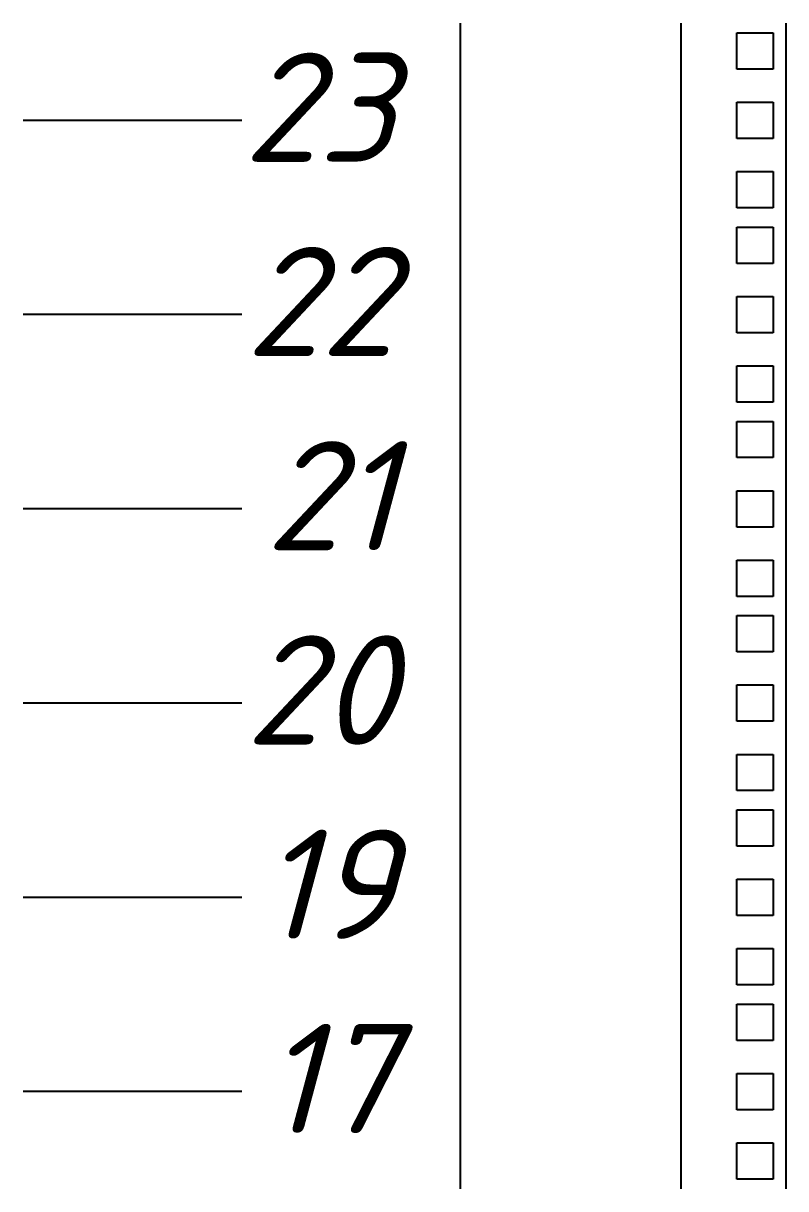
# Model space of a CAD drawing. Header units: millimetres. Extents: x -25459 to 1045457, y -66278 to 462905.
# Drawn here: x 649181 to 650926, y 36394 to 39061 of the extents above; entities that cross this region are included whole.
import ezdxf
from ezdxf.enums import TextEntityAlignment as Align

# ---------------------------------------------------------------- set-up
doc = ezdxf.new("R2010")
doc.units = ezdxf.units.MM
doc.styles.add('ISOCPEUR', font='isocpeui.ttf', dxfattribs={"height": 250})
doc.styles.add('ISOCUPER', font='isocpeur.ttf', dxfattribs={"width": 0.85, "oblique": 7})

# ---------------------------------------------------------------- blocks, each defined once
blk = doc.blocks.new('*U77')
at = {"color": 0, "linetype": 'ByBlock', "lineweight": -2}
for p, q in [((0, 1055.65), (0, 1011.2)), ((50.5, 1055.65), (50.5, 1011.2)), ((74.5, 1055.65), (74.5, 1011.2)), ((63.35, 1045.15), (63.35, 1053.45)), ((63.35, 1053.45), (71.65, 1053.45)), ((71.65, 1053.45), (71.65, 1045.15)), ((71.65, 1045.15), (63.35, 1045.15)), ((63.35, 1029.275), (63.35, 1037.575)), ((63.35, 1037.575), (71.65, 1037.575)), ((71.65, 1037.575), (71.65, 1029.275)), ((-50, 1033.425), (-100, 1033.425)), ((71.65, 1029.275), (63.35, 1029.275)), ((63.35, 1013.4), (63.35, 1021.7)), ((63.35, 1021.7), (71.65, 1021.7)), ((71.65, 1021.7), (71.65, 1013.4)), ((0, 1011.2), (0, 966.75)), ((50.5, 1011.2), (50.5, 966.75)), ((71.65, 1013.4), (63.35, 1013.4)), ((74.5, 1011.2), (74.5, 966.75)), ((63.35, 1000.7), (63.35, 1009)), ((63.35, 1009), (71.65, 1009)), ((71.65, 1009), (71.65, 1000.7)), ((71.65, 1000.7), (63.35, 1000.7)), ((63.35, 984.825), (63.35, 993.125)), ((63.35, 993.125), (71.65, 993.125)), ((71.65, 993.125), (71.65, 984.825)), ((-50, 988.975), (-100, 988.975)), ((71.65, 984.825), (63.35, 984.825)), ((63.35, 968.95), (63.35, 977.25)), ((63.35, 977.25), (71.65, 977.25)), ((71.65, 977.25), (71.65, 968.95)), ((71.65, 968.95), (63.35, 968.95)), ((0, 966.75), (0, 922.3)), ((50.5, 966.75), (50.5, 922.3)), ((74.5, 966.75), (74.5, 922.3)), ((63.35, 956.25), (63.35, 964.55)), ((63.35, 964.55), (71.65, 964.55)), ((71.65, 964.55), (71.65, 956.25)), ((71.65, 956.25), (63.35, 956.25)), ((63.35, 940.375), (63.35, 948.675)), ((63.35, 948.675), (71.65, 948.675)), ((71.65, 948.675), (71.65, 940.375)), ((-50, 944.525), (-100, 944.525)), ((71.65, 940.375), (63.35, 940.375)), ((63.35, 924.5), (63.35, 932.8)), ((63.35, 932.8), (71.65, 932.8)), ((71.65, 932.8), (71.65, 924.5)), ((71.65, 924.5), (63.35, 924.5)), ((0, 922.3), (0, 877.85)), ((50.5, 922.3), (50.5, 877.85)), ((74.5, 922.3), (74.5, 877.85)), ((63.35, 911.8), (63.35, 920.1)), ((63.35, 920.1), (71.65, 920.1)), ((71.65, 920.1), (71.65, 911.8)), ((71.65, 911.8), (63.35, 911.8)), ((63.35, 895.925), (63.35, 904.225)), ((63.35, 904.225), (71.65, 904.225)), ((71.65, 904.225), (71.65, 895.925)), ((-50, 900.075), (-100, 900.075)), ((71.65, 895.925), (63.35, 895.925)), ((63.35, 880.05), (63.35, 888.35)), ((63.35, 888.35), (71.65, 888.35)), ((71.65, 888.35), (71.65, 880.05)), ((0, 877.85), (0, 833.4)), ((50.5, 877.85), (50.5, 833.4)), ((71.65, 880.05), (63.35, 880.05)), ((74.5, 877.85), (74.5, 833.4)), ((63.35, 867.35), (63.35, 875.65)), ((63.35, 875.65), (71.65, 875.65)), ((71.65, 875.65), (71.65, 867.35)), ((71.65, 867.35), (63.35, 867.35)), ((63.35, 851.475), (63.35, 859.775)), ((63.35, 859.775), (71.65, 859.775)), ((71.65, 859.775), (71.65, 851.475)), ((-50, 855.625), (-100, 855.625)), ((71.65, 851.475), (63.35, 851.475)), ((63.35, 835.6), (63.35, 843.9)), ((63.35, 843.9), (71.65, 843.9)), ((71.65, 843.9), (71.65, 835.6)), ((71.65, 835.6), (63.35, 835.6)), ((0, 833.4), (0, 788.95)), ((50.5, 833.4), (50.5, 788.95)), ((74.5, 833.4), (74.5, 788.95)), ((63.35, 822.9), (63.35, 831.2)), ((63.35, 831.2), (71.65, 831.2)), ((71.65, 831.2), (71.65, 822.9)), ((71.65, 822.9), (63.35, 822.9)), ((63.35, 807.025), (63.35, 815.325)), ((63.35, 815.325), (71.65, 815.325)), ((71.65, 815.325), (71.65, 807.025)), ((-50, 811.175), (-100, 811.175)), ((71.65, 807.025), (63.35, 807.025)), ((63.35, 791.15), (63.35, 799.45)), ((63.35, 799.45), (71.65, 799.45)), ((71.65, 799.45), (71.65, 791.15)), ((71.65, 791.15), (63.35, 791.15))]:
    blk.add_line(p, q, dxfattribs=at)
blk = doc.blocks.new("19'' маркер юнита")
at = {"color": 0, "linetype": 'ByBlock', "lineweight": -2, "style": 'ISOCPEUR', "oblique": 15, "flags": 8}
blk.add_attdef('#', text='', height=25, dxfattribs=at).set_placement((35, 3), align=Align.MIDDLE_RIGHT)

msp = doc.modelspace()

# ---------------------------------------------------------------- block references
at = {"xscale": 10, "yscale": 10, "zscale": 10}
msp.add_blockref('*U77', (650180.62, 28504.933), dxfattribs=at)
ref = msp.add_blockref("19'' маркер юнита", (649680.62, 38839.183), dxfattribs=dict(xscale=10, yscale=10, zscale=10))
ref.add_attrib('#', '23', dxfattribs={"color": 0, "linetype": 'ByBlock', "lineweight": -2, "height": 250, "style": 'ISOCUPER', "oblique": 15, "flags": 8}).set_placement((650030.62, 38869.183), align=Align.MIDDLE_RIGHT)
ref = msp.add_blockref("19'' маркер юнита", (649680.62, 38394.683), dxfattribs=dict(xscale=10, yscale=10, zscale=10))
ref.add_attrib('#', '22', dxfattribs={"color": 0, "linetype": 'ByBlock', "lineweight": -2, "height": 250, "style": 'ISOCUPER', "oblique": 15, "flags": 8}).set_placement((650030.62, 38424.683), align=Align.MIDDLE_RIGHT)
ref = msp.add_blockref("19'' маркер юнита", (649680.62, 37950.183), dxfattribs=dict(xscale=10, yscale=10, zscale=10))
ref.add_attrib('#', '21', dxfattribs={"color": 0, "linetype": 'ByBlock', "lineweight": -2, "height": 250, "style": 'ISOCUPER', "oblique": 15, "flags": 8}).set_placement((650030.62, 37980.183), align=Align.MIDDLE_RIGHT)
ref = msp.add_blockref("19'' маркер юнита", (649680.62, 37505.683), dxfattribs=dict(xscale=10, yscale=10, zscale=10))
ref.add_attrib('#', '20', dxfattribs={"color": 0, "linetype": 'ByBlock', "lineweight": -2, "height": 250, "style": 'ISOCUPER', "oblique": 15, "flags": 8}).set_placement((650030.62, 37535.683), align=Align.MIDDLE_RIGHT)
ref = msp.add_blockref("19'' маркер юнита", (649680.62, 37061.183), dxfattribs=dict(xscale=10, yscale=10, zscale=10))
ref.add_attrib('#', '19', dxfattribs={"color": 0, "linetype": 'ByBlock', "lineweight": -2, "height": 250, "style": 'ISOCUPER', "oblique": 15, "flags": 8}).set_placement((650030.62, 37091.183), align=Align.MIDDLE_RIGHT)
ref = msp.add_blockref("19'' маркер юнита", (649680.62, 36616.683), dxfattribs=dict(xscale=10, yscale=10, zscale=10))
ref.add_attrib('#', '17', dxfattribs={"color": 0, "linetype": 'ByBlock', "lineweight": -2, "height": 250, "style": 'ISOCUPER', "oblique": 15, "flags": 8}).set_placement((650030.62, 36646.683), align=Align.MIDDLE_RIGHT)

doc.saveas('drawing.dxf')
